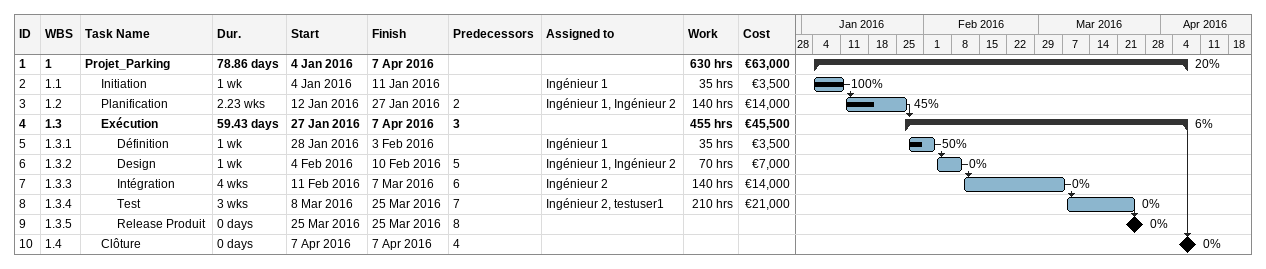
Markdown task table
| ID | WBS | Task | Duration | Start | Finish | Predecessors | Resources | % complete | Work (h) | Cost (€) |
|---|---|---|---|---|---|---|---|---|---|---|
| 1 | 1 | **Projet_Parking** | 78.86d | 2016-01-04 | 2016-04-07 |  |  | 20 | 630 | 63000 |
| 2 | 1.1 | Initiation | 1w | 2016-01-04 | 2016-01-11 |  | Ingénieur 1 | 100 | 35 | 3500 |
| 3 | 1.2 | Planification | 2.23w | 2016-01-12 | 2016-01-27 | 2 | Ingénieur 1, Ingénieur 2 | 45 | 140 | 14000 |
| 4 | 1.3 | **Exécution** | 59.43d | 2016-01-27 | 2016-04-07 | 3 |  | 6 | 455 | 45500 |
| 5 | 1.3.1 | Définition | 1w | 2016-01-28 | 2016-02-03 |  | Ingénieur 1 | 50 | 35 | 3500 |
| 6 | 1.3.2 | Design | 1w | 2016-02-04 | 2016-02-10 | 5 | Ingénieur 1, Ingénieur 2 | 0 | 70 | 7000 |
| 7 | 1.3.3 | Intégration | 4w | 2016-02-11 | 2016-03-07 | 6 | Ingénieur 2 | 0 | 140 | 14000 |
| 8 | 1.3.4 | Test | 3w | 2016-03-08 | 2016-03-25 | 7 | Ingénieur 2, testuser1 | 0 | 210 | 21000 |
| 9 | 1.3.5 | Release Produit | 0d | 2016-03-25 | 2016-03-25 | 8 |  | 0 |  |  |
| 10 | 1.4 | Clôture | 0d | 2016-04-07 | 2016-04-07 | 4 |  | 0 |  |  |
